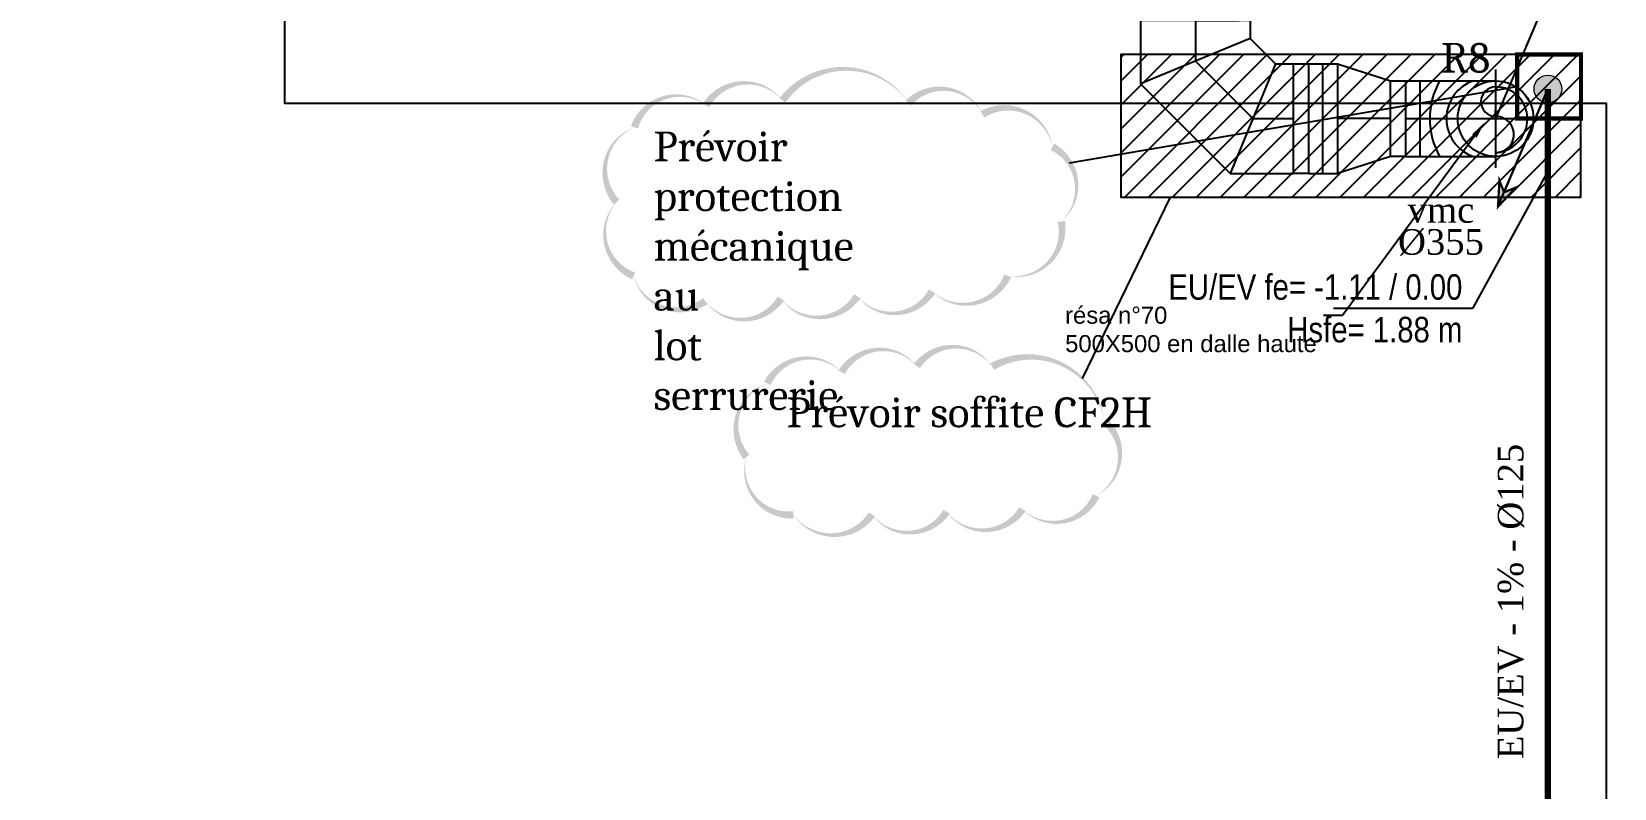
# Model space of a CAD drawing. Extents: x -2795338 to 3769695, y -3516596 to 3048438.
# Drawn here: x 475433 to 482858, y -345635 to -342084 of the extents above; entities that cross this region are included whole.
import ezdxf
from ezdxf import colors
from ezdxf.entities.mleader import LeaderData, LeaderLine
from ezdxf.math import Vec2, Vec3

# ---------------------------------------------------------------- set-up
doc = ezdxf.new("R2010")
doc.units = 0
doc.linetypes.add('prlm_eu', pattern=[2, 1.25, -0.25, 0.25, -0.25])
doc.layers.add('_GAZELEC-RESERVATION', color=1, linetype='Continuous', lineweight=18)
for name, color, linetype in [('GAZ-EU FLECHE', 42, 'Continuous'), ('GAZ-FLECHE VMC', 93, 'Continuous'), ('prlm-EAU-EUEV', 25, 'Continuous'), ('prlm-MOD', 64, 'Continuous'), ('prlm-VMC', 93, 'Continuous')]:
    doc.layers.add(name, color=color, linetype=linetype)
doc.layers.add('prlm-ZEROPLOT', color=254, linetype='Continuous', plot=False)
doc.styles.add('prlm-eau-euev', font='pala.ttf', dxfattribs={"height": 18})
doc.styles.add('prlm-mod', font='cambriaz.ttf', dxfattribs={"height": 18})
doc.styles.add('prlm-vmc', font='pala.ttf', dxfattribs={"height": 14})
doc.styles.get("Standard").update_dxf_attribs({"font": 'arial.ttf'})
doc.dimstyles.new('ISO-25', dxfattribs={"dimtxt": 2.5, "dimasz": 2.5, "dimexe": 1.25, "dimexo": 0.625, "dimtad": 1, "dimtxsty": 'Standard', "dimcen": 2.5, "dimadec": 0, "dimazin": 0, "dimtfac": 1, "dimtmove": 0, "dimatfit": 3, "dimfxl": 1, "dimarcsym": 0})

# ---------------------------------------------------------------- blocks, each defined once
blk = doc.blocks.new('xi.vmcd355')
at = {"layer": 'prlm-VMC', "color": 0, "linetype": 'ByBlock', "lineweight": -2, "insert": (0, 0), "char_height": 12, "width": 39.197, "attachment_point": 2, "line_spacing_factor": 0.75, "style": 'prlm-vmc', "bg_fill": 3, "box_fill_scale": 1.1, "bg_fill_color": 256, "bg_fill_transparency": 0}
blk.add_mtext('vmc\\P%%C355', dxfattribs=at)
blk = doc.blocks.new('xi.m355')
at = {"layer": 'prlm-VMC'}
for p, q in [((0, 0), (0, 65.34)), ((-23.08, 42.26), (23.07, 42.26)), ((-17.75, 0), (-17.75, 42.26)), ((-1.07, 42.26), (-3.99, 42.26)), ((17.75, 0), (17.75, 42.26)), ((-17.75, 6.76), (17.75, 6.76)), ((-17.75, 0), (17.75, 0))]:
    blk.add_line(p, q, dxfattribs=at)
blk.add_circle((0, 42.26), 17.75, dxfattribs=at)
for centre, radius, start, end in [((0, 42.26), 14.91, 90, 180), ((0, 41.16), 16.01, 3.94987, 90), ((7.45, 42.28), 8.52, 359.88809, 180.11191), ((-7.99, 42.26), 6.92, 180, 0), ((0, 37.9), 18.72, 198.49223, 341.50777), ((0, 47.82), 36.44, 240.85157, 299.14843)]:
    blk.add_arc(centre, radius, start, end, dxfattribs=at)
blk = doc.blocks.new('xi.tr515x215-355')
at = {"layer": 'prlm-VMC'}
blk.add_lwpolyline([(-17.75, 39), (17.75, 39), (17.75, 32), (-17.75, 32)], close=True, dxfattribs=at)
for points in [[(-25.75, 7), (-17.75, 32)], [(0, 32), (0, 7)], [(17.75, 32), (25.75, 7)], [(-25.75, 7), (25.75, 7)], [(-25.75, 0), (-25.75, 7)], [(-25.75, 0), (25.75, 0)], [(25.75, 0), (25.75, 7)]]:
    blk.add_lwpolyline(points, dxfattribs=at)
blk = doc.blocks.new('xi.co515x215-90')
at = {"layer": 'prlm-VMC'}
for points in [[(-25.75, 7), (-25.75, 36.72), (16.28, 78.75), (46, 78.75)], [(37.61, 27.25), (16.28, 78.75)], [(46, 78.75), (46, 27.25), (53, 27.25), (53, 78.75), (46, 78.75)], [(0, 7), (0, 26.05), (26.95, 53), (46, 53)], [(25.75, 15.39), (-25.75, 36.72)], [(25.75, 7), (25.75, 15.39), (37.61, 27.25), (46, 27.25)], [(-25.75, 0), (25.75, 0), (25.75, 7), (-25.75, 7), (-25.75, 0)], [(0, 7), (20.5, 7)]]:
    blk.add_lwpolyline(points, dxfattribs=at)
blk = doc.blocks.new('xi.chu')
at = {"layer": 'prlm-EAU-EUEV', "linetype": 'ByBlock', "lineweight": 5}
blk.add_hatch(color=0, dxfattribs=at).paths.add_polyline_path([(6.5, 0, 1), (-6.5, 0, 1)])
at = {"layer": 'prlm-EAU-EUEV', "color": 0, "linetype": 'ByBlock', "lineweight": 5}
blk.add_circle((0, 0), 6.5, dxfattribs=at)
blk = doc.blocks.new('FLECHE2')
h = blk.add_hatch(color=256)
h.dxf.hatch_style = 1
h.paths.add_polyline_path([(496271.9, -370023.3), (496278.4, -369899.2), (496300.9, -369954.8), (496356.5, -369932.3)])
at = {"const_width": 10}
for points in [[(496066.7, -370507.2), (496300.9, -369954.8), (496356.5, -369932.3), (496271.9, -370023.3), (496300.9, -369954.8), (496278.4, -369899.2), (496271.9, -370023.3), (496356.5, -369932.3), (496300.9, -369954.8), (496278.4, -369899.2), (496271.9, -370023.3)], [(496271.9, -370023.3), (496278.4, -369899.2), (496300.9, -369954.8), (496356.5, -369932.3), (496271.9, -370023.3)]]:
    blk.add_lwpolyline(points, dxfattribs=at)
blk = doc.blocks.new('FLECHE1')
h = blk.add_hatch(color=256)
h.dxf.hatch_style = 1
h.paths.add_polyline_path([(495907.1, -370439.6), (495913.6, -370315.5), (495936.1, -370371.1), (495991.7, -370348.6)])
for p, q in [((495907.1, -370439.6), (496141.3, -369887.2)), ((495913.6, -370315.5), (495907.1, -370439.6)), ((495913.6, -370315.5), (495907.1, -370439.6)), ((495991.7, -370348.6), (495907.1, -370439.6)), ((495907.1, -370439.6), (495991.7, -370348.6)), ((495907.1, -370439.6), (495936.1, -370371.1)), ((495936.1, -370371.1), (495913.6, -370315.5)), ((495936.1, -370371.1), (495913.6, -370315.5)), ((495936.1, -370371.1), (495991.7, -370348.6)), ((495991.7, -370348.6), (495936.1, -370371.1))]:
    blk.add_line(p, q)
at = {"const_width": 10}
for points in [[(495936.1, -370371.1), (496141.3, -369887.2)], [(495907.1, -370439.6), (495913.6, -370315.5), (495936.1, -370371.1), (495991.7, -370348.6), (495907.1, -370439.6)]]:
    blk.add_lwpolyline(points, dxfattribs=at)

msp = doc.modelspace()

# ---------------------------------------------------------------- linework, layer by layer
msp.add_circle((487178.691, -234079.124), 3282516.798)
at = {"layer": 'prlm-MOD'}
for points in [[(478955.156, -342406.903, 0, 35, 0.52056705), (478596.554, -342429.782, 0, 35, 0.52056705), (478596.554, -342429.782, 0, 35, 0.52056705), (478260.842, -342532.737, 0, 35, 0.52056705), (478260.842, -342532.737, 0, 35, 0.52056705), (478176.913, -342883.546, 0, 35, 0.52056705), (478176.913, -342883.546, 0, 35, 0.52056705), (478257.027, -343230.542, 0, 35, 0.52056705), (478257.027, -343230.542, 0, 35, 0.52056705), (478592.739, -343348.749, 0, 35, 0.52056705), (478592.739, -343348.749, 0, 35, 0.52056705), (478947.526, -343337.31, 0, 35, 0.52056705), (478947.526, -343337.31, 0, 35, 0.52056705), (479306.128, -343325.87, 0, 35, 0.52056705), (479306.128, -343325.87, 0, 35, 0.52056705), (479657.1, -343302.991, 0, 35, 0.52056705), (479657.1, -343302.991, 0, 35, 0.52056705), (480011.887, -343230.542, 0, 35, 0.52056705), (480011.887, -343230.542, 0, 35, 0.52056705), (480263.671, -342975.061, 0, 35, 0.52056705), (480263.671, -342975.061, 0, 35, 0.52056705), (480221.707, -342624.252, 0, 35, 0.52056705), (480221.707, -342624.252, 0, 35, 0.52056705), (479893.624, -342471.726, 0, 35, 0.52056705), (479893.624, -342471.726, 0, 35, 0.52056705), (479546.467, -342418.342, 0, 35, 0.52056705), (479546.467, -342418.342, 0, 35, 0.52056705)], [(479938.832, -343655.94, 0, 35, 0.52056705), (479585.74, -343653.489, 0, 35, 0.52056705), (479585.74, -343653.489, 0, 35, 0.52056705), (479232.648, -343682.901, 0, 35, 0.52056705), (479232.648, -343682.901, 0, 35, 0.52056705), (478884.46, -343734.372, 0, 35, 0.52056705), (478884.46, -343734.372, 0, 35, 0.52056705), (478786.378, -344079.962, 0, 35, 0.52056705), (478786.378, -344079.962, 0, 35, 0.52056705), (479007.061, -344352.022, 0, 35, 0.52056705), (479007.061, -344352.022, 0, 35, 0.52056705), (479374.865, -344349.571, 0, 35, 0.52056705), (479374.865, -344349.571, 0, 35, 0.52056705), (479725.506, -344337.316, 0, 35, 0.52056705), (479725.506, -344337.316, 0, 35, 0.52056705), (480081.05, -344325.061, 0, 35, 0.52056705), (480081.05, -344325.061, 0, 35, 0.52056705), (480426.786, -344261.335, 0, 35, 0.52056705), (480426.786, -344261.335, 0, 35, 0.52056705), (480466.018, -343910.843, 0, 35, 0.52056705), (480466.018, -343910.843, 0, 35, 0.52056705)]]:
    msp.add_lwpolyline(points, format="xyseb", close=True, dxfattribs=at)
at = {"layer": 'prlm-MOD', "const_width": 20}
msp.add_lwpolyline([(482401.59, -342191.799), (482701.59, -342191.799), (482701.59, -342491.799), (482401.59, -342491.799)], close=True, dxfattribs=at)
at = {"layer": 'prlm-MOD'}
for points in [[(480302.588, -342699.8), (482401.59, -342341.799)], [(480363.019, -343712.35), (480775.263, -342860.803)]]:
    msp.add_lwpolyline(points, dxfattribs=at)
at = {"layer": 'prlm-VMC'}
for p, q in [((481422.364, -342235.057), (481488.481, -342235.057)), ((481422.364, -342750.057), (481488.481, -342750.057))]:
    msp.add_line(p, q, dxfattribs=at)
at = {"layer": 'prlm-VMC', "ltscale": 25}
msp.add_circle((482301.1, -342492.557), 177.5, dxfattribs=at)

# ---------------------------------------------------------------- block references
at = {"layer": 'GAZ-EU FLECHE'}
msp.add_blockref('FLECHE1', (-13594.986, 27533.541), dxfattribs=at)
at = {"layer": 'GAZ-FLECHE VMC'}
msp.add_blockref('FLECHE2', (-13765.572, 28014.679), dxfattribs=at)
at = {"layer": 'prlm-EAU-EUEV', "xscale": 10, "yscale": 10, "zscale": 10}
msp.add_blockref('xi.chu', (482546.325, -342353.632), dxfattribs=at)
at = {"layer": 'prlm-VMC', "ltscale": 25, "yscale": 10, "zscale": 10}
for name, p, xscale, rotation in [('xi.co515x215-90', (480892.364, -341962.557), -10, 180), ('xi.tr515x215-355', (481488.481, -342492.557), 10, 270.0000000021937), ('xi.m355', (481878.481, -342492.557), 10, 270.0000000003914)]:
    msp.add_blockref(name, p, dxfattribs=dict(at, xscale=xscale, rotation=rotation))

# ---------------------------------------------------------------- texts
at = {"layer": 'prlm-EAU-EUEV', "linetype": 'prlm_eu', "ltscale": 50, "insert": (482044.723, -342136.882), "char_height": 140, "width": 380.00667, "attachment_point": 1, "style": 'prlm-mod'}
msp.add_mtext('R8', dxfattribs=at)
at = {"layer": 'prlm-EAU-EUEV', "insert": (482145.038, -343383.28), "char_height": 120, "width": 1604.00942, "attachment_point": 6, "style": 'prlm-eau-euev'}
msp.add_mtext('\\pt1.8e+006;{\\fArial Narrow|b0|i0|c0|p34;EU/EV fe= -1.11 / 0.00 Hsfe= 1.88 m}', dxfattribs=at)
at = {"layer": 'prlm-EAU-EUEV', "insert": (482311.273, -345498.059), "char_height": 120, "width": 1740.12801, "attachment_point": 1, "rotation": 90, "style": 'prlm-eau-euev'}
msp.add_mtext('EU/EV - 1% - %%C125', dxfattribs=at)
at = {"layer": 'prlm-MOD', "char_height": 140, "attachment_point": 1, "style": 'prlm-mod'}
for s, insert, width in [('Prévoir protection\\Pmécanique au\\Plot serrurerie', (478350.698, -342552.867), 13.26298), ('Prévoir soffite CF2H', (478974.795, -343800.697), 1854.73701)]:
    msp.add_mtext(s, dxfattribs=dict(at, insert=insert, width=width))

# ---------------------------------------------------------------- leaders
at = {"layer": '_GAZELEC-RESERVATION', "color": 6}
ml = msp.add_multileader_mtext('Standard', dxfattribs=at)
ml.set_content('résa n°45 (EP+EU)\\P200x400 A.inf: +203.46', color=6)
ml.set_leader_properties()
ml.build(insert=Vec2(0, 0))
ml.multileader.update_dxf_attribs({"has_text_frame": 1, "arrow_head_size": 80, "scale": 20})
ctx = ml.context
ctx.base_point, ctx.scale, ctx.char_height, ctx.arrow_head_size, ctx.landing_gap_size, ctx.plane_origin = Vec3(461469.87, -341548.168), 20, 80, 80, 40, Vec3(454835.994, -340637.408)
notes = []
notes.append((ctx, [(1, (1, 1, 0), (461380.025, -341548.168), (1, 0), 89.845, [(0, [(461012.317, -342192.956)], 0, [])])]))
ctx.mtext.insert, ctx.mtext.width, ctx.mtext.flow_direction = Vec3(461509.87, -341507.459), 1568.85041, 5
ml = msp.add_multileader_mtext('Standard', dxfattribs=at)
ml.set_content('résa n°68\\P150X150 en dalle haute', color=6)
ml.set_leader_properties()
ml.build(insert=Vec2(0, 0))
ml.multileader.update_dxf_attribs({"has_text_frame": 1, "arrow_head_size": 80, "scale": 20})
ctx = ml.context
ctx.base_point, ctx.scale, ctx.char_height, ctx.arrow_head_size, ctx.landing_gap_size, ctx.plane_origin = Vec3(465846.26, -344019.268), 20, 80, 80, 40, Vec3(459232.793, -343108.508)
notes.append((ctx, [(0, (1, 1, 0), (467180.035, -344019.268), (-1, 0), 89.845, [(0, [(467722.021, -344627.107)], 0, [])])]))
ctx.mtext.insert, ctx.mtext.width, ctx.mtext.flow_direction = Vec3(465886.26, -343978.586), 1568.85041, 5
ml = msp.add_multileader_mtext('Standard', dxfattribs=at)
ml.set_content('résa n°69\\P150X150 en dalle haute', color=6)
ml.set_leader_properties()
ml.build(insert=Vec2(0, 0))
ml.multileader.update_dxf_attribs({"has_text_frame": 1, "arrow_head_size": 80, "scale": 20})
ctx = ml.context
ctx.base_point, ctx.scale, ctx.char_height, ctx.arrow_head_size, ctx.landing_gap_size, ctx.plane_origin = Vec3(467654.261, -344019.268), 20, 80, 80, 40, Vec3(461040.794, -343108.508)
notes.append((ctx, [(0, (1, 1, 0), (468988.035, -344019.268), (-1, 0), 89.845, [(0, [(469530.021, -344627.107)], 0, [])])]))
ctx.mtext.insert, ctx.mtext.width, ctx.mtext.flow_direction = Vec3(467694.261, -343978.586), 1568.85041, 5
for ctx, leaders in notes:
    for number, flags, end, landing, length, lines in leaders:
        leader = LeaderData()
        leader.index, (leader.has_last_leader_line, leader.has_dogleg_vector, leader.attachment_direction) = number, flags
        leader.last_leader_point, leader.dogleg_vector, leader.dogleg_length = Vec3(end), Vec3(landing), length
        for number, points, colour, breaks in lines:
            line = LeaderLine()
            line.index, line.vertices, line.color, line.breaks = number, Vec3.list(points), colors.encode_raw_color(colour), breaks
            leader.lines.append(line)
        ctx.leaders.append(leader)

# ---------------------------------------------------------------- next in the draw order: block references
at = {"layer": 'prlm-VMC', "ltscale": 25, "xscale": 10, "yscale": 10, "zscale": 10}
msp.add_blockref('xi.vmcd355', (482044.58, -342860.803), dxfattribs=at)

# ---------------------------------------------------------------- next in the draw order: hatches: boundary and pattern name
at = {"layer": 'prlm-MOD'}
h = msp.add_hatch(dxfattribs=at)
h.set_pattern_fill('ANSI31', color=256, scale=25, angle=-10.7236014)
h.set_pattern_definition([(45, (475836.614, -344890.86), (-56.1266, 56.1266), [])])
h.paths.add_polyline_path([(482701.584, -342191.799), (480542.898, -342191.799), (480542.898, -342860.803), (482701.584, -342860.803)])

# ---------------------------------------------------------------- next in the draw order: linework, layer by layer
at = {"layer": 'prlm-EAU-EUEV', "linetype": 'prlm_eu', "ltscale": 50, "const_width": 30, "flags": 128}
msp.add_lwpolyline([(469505.061, -361733.224), (470906.858, -363135.021), (482362.869, -363135.021), (482362.869, -347706.474), (482546.325, -347523.018), (482546.325, -342353.632)], dxfattribs=at)
at = {"layer": 'prlm-MOD'}
msp.add_lwpolyline([(482701.584, -342191.799), (480542.898, -342191.799), (480542.898, -342860.803), (482701.584, -342860.803)], close=True, dxfattribs=at)
at = {"layer": 'prlm-ZEROPLOT'}
msp.add_lwpolyline([(476620.603, -340353.922), (482820.805, -340353.923), (482820.806, -333615.48), (497635.404, -333618.448), (497635.455, -349165.559), (482820.804, -349165.531), (482820.805, -342421.989), (476620.704, -342421.988)], close=True, dxfattribs=at)

# ---------------------------------------------------------------- next in the draw order: leaders
at = {"layer": '_GAZELEC-RESERVATION', "color": 6}
ml = msp.add_multileader_mtext('Standard', dxfattribs=at)
ml.set_content('résa n°70\\P500X500 en dalle haute', color=6)
ml.set_leader_properties()
ml.build(insert=Vec2(0, 0))
ml.multileader.update_dxf_attribs({"has_text_frame": 1, "arrow_head_size": 80, "scale": 20})
ctx = ml.context
ctx.base_point, ctx.scale, ctx.char_height, ctx.arrow_head_size, ctx.landing_gap_size, ctx.plane_origin = Vec3(480241.341, -343415.42), 20, 80, 80, 40, Vec3(473671.771, -342163.539)
notes = []
notes.append((ctx, [(0, (1, 1, 0), (481582.646, -343415.42), (-1, 0), 89.845, [(0, [(482249.21, -342509.694)], 0, [])])]))
ctx.mtext.insert, ctx.mtext.width, ctx.mtext.flow_direction = Vec3(480281.341, -343374.738), 1568.85041, 5
ml = msp.add_multileader_mtext('Standard', dxfattribs=at)
ml.set_content('résa n°48 \\P%%C160 A.inf: +203.81', color=6)
ml.set_leader_properties()
ml.build(insert=Vec2(0, 0))
ml.multileader.update_dxf_attribs({"has_text_frame": 1, "arrow_head_size": 80, "scale": 20})
ctx = ml.context
ctx.base_point, ctx.scale, ctx.char_height, ctx.arrow_head_size, ctx.landing_gap_size, ctx.plane_origin = Vec3(459487.911, -342944.034), 20, 80, 80, 40, Vec3(452682.738, -342033.274)
notes.append((ctx, [(0, (1, 1, 0), (460629.979, -342944.034), (-1, 0), 89.845, [(0, [(460782.693, -342726.586)], 0, [])])]))
ctx.mtext.insert, ctx.mtext.width, ctx.mtext.flow_direction = Vec3(459527.911, -342902.424), 1568.85041, 5
at = {"layer": 'prlm-EAU-EUEV'}
msp.add_leader([(482546.325, -342738.661), (482192.832, -343383.28), (481540.612, -343383.28)], dimstyle='ISO-25', override={"dimasz": 10, "dimgap": 0.625, "dimtad": 0}, dxfattribs=at)
for ctx, leaders in notes:
    for number, flags, end, landing, length, lines in leaders:
        leader = LeaderData()
        leader.index, (leader.has_last_leader_line, leader.has_dogleg_vector, leader.attachment_direction) = number, flags
        leader.last_leader_point, leader.dogleg_vector, leader.dogleg_length = Vec3(end), Vec3(landing), length
        for number, points, colour, breaks in lines:
            line = LeaderLine()
            line.index, line.vertices, line.color, line.breaks = number, Vec3.list(points), colors.encode_raw_color(colour), breaks
            leader.lines.append(line)
        ctx.leaders.append(leader)

doc.saveas('drawing.dxf')
